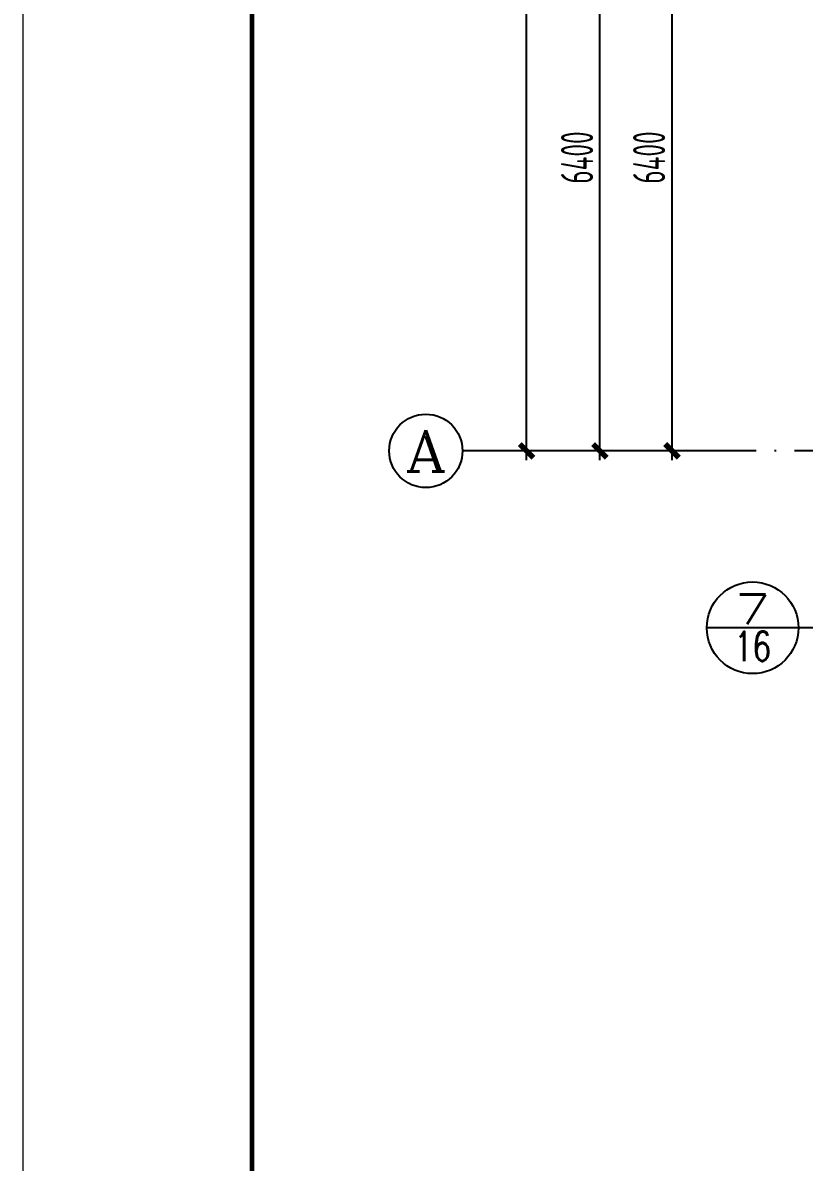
# Model space of a CAD drawing. Extents: x -472319 to -112444, y -516749 to -5704.
# Drawn here: x -311995 to -303470, y -254994 to -242565 of the extents above; entities that cross this region are included whole.
import ezdxf
from ezdxf.enums import TextEntityAlignment as Align

# ---------------------------------------------------------------- set-up
doc = ezdxf.new("R2010")
doc.units = 0
doc.header["$LTSCALE"] = 100
doc.header["$MEASUREMENT"] = 0
doc.linetypes.add('CENTER', pattern=[2, 1.25, -0.25, 0.25, -0.25])
doc.linetypes.add('DOTE', pattern=[2.42, 2, -0.2, 0.02, -0.2])
for name, color, linetype in [('AXIS', 3, 'Continuous'), ('AXIS_TEXT', 7, 'Continuous'), ('DIM_IDEN', 3, 'Continuous'), ('DOTE', 1, 'CENTER'), ('FRAME', 3, 'Continuous'), ('PUB_TEXT', 7, 'Continuous'), ('填充', 8, 'Continuous'), ('第三道尺寸线', 4, 'Continuous')]:
    doc.layers.add(name, color=color, linetype=linetype)
doc.styles.add('_HZTXT', font='txt.shx', dxfattribs={"width": 0.35, "bigfont": 'hztxt.shx'})
doc.styles.add('_TCH_AXIS', font='COMPLEX', dxfattribs={"bigfont": 'GBCBIG'})
doc.styles.add('COMPLEX', font='COMPLEX')
doc.styles.add('HZ', font='tssdeng.shx', dxfattribs={"width": 0.6, "height": 350, "bigfont": 'a.shx'})
doc.dimstyles.new('DIMN', dxfattribs={"dimtxt": 350, "dimasz": 150, "dimexe": 100, "dimexo": 100, "dimgap": 75, "dimtad": 1, "dimdec": 0, "dimzin": 0, "dimdsep": 46, "dimtxsty": 'HZ', "dimblk": 'ARCHTICK', "dimcen": 0.09, "dimdle": 100, "dimclrd": 3, "dimclre": 3, "dimclrt": 7, "dimazin": 2, "dimtfac": 1, "dimtdec": 0, "dimtmove": 2, "dimatfit": 3, "dimldrblk": 'ARCHTICK', "dimfxl": 1, "dimtolj": 1, "dimtzin": 0, "dimarcsym": 0})

# ---------------------------------------------------------------- blocks, each defined once
blk = doc.blocks.new('_ArchTick')
at = {"color": 0, "linetype": 'ByBlock', "const_width": 0.4}
blk.add_lwpolyline([(-0.5, -0.5), (0.5, 0.5)], dxfattribs=at)
blk = doc.blocks.new('*D1051')
at = {"layer": 'AXIS', "color": 3, "lineweight": -2, "transparency": 16777216}
for p, q in [((-305698, -247335), (-305698, -240735)), ((-304468, -240835), (-305798, -240835)), ((-304468, -247235), (-305798, -247235))]:
    blk.add_line(p, q, dxfattribs=at)
at = {"layer": 'Defpoints', "color": 0, "transparency": 16777216}
for p in [(-305698, -240835), (-304368, -240835), (-304368, -247235)]:
    blk.add_point(p, dxfattribs=at)
at = {"layer": 'AXIS', "color": 3, "lineweight": -2, "transparency": 16777216, "xscale": 150, "yscale": 150, "zscale": 150}
for p, rotation in [((-305698, -240835), 90), ((-305698, -247235), 270)]:
    blk.add_blockref('_ArchTick', p, dxfattribs=dict(at, rotation=rotation))
at = {"layer": 'AXIS', "color": 7, "transparency": 16777216, "insert": (-305948, -244035), "char_height": 350, "attachment_point": 5, "rotation": 90, "style": 'HZ'}
blk.add_mtext('\\A1;6400', dxfattribs=at)
blk = doc.blocks.new('*D1054')
at = {"layer": 'AXIS', "color": 3, "lineweight": -2, "transparency": 16777216}
for p, q in [((-306498, -247335), (-306498, -232335)), ((-304468, -232435), (-306598, -232435)), ((-304468, -247235), (-306598, -247235))]:
    blk.add_line(p, q, dxfattribs=at)
at = {"layer": 'Defpoints', "color": 0, "transparency": 16777216}
for p in [(-306498, -232435), (-304368, -232435), (-304368, -247235)]:
    blk.add_point(p, dxfattribs=at)
at = {"layer": 'AXIS', "color": 3, "lineweight": -2, "transparency": 16777216, "xscale": 150, "yscale": 150, "zscale": 150}
for p, rotation in [((-306498, -232435), 90), ((-306498, -247235), 270)]:
    blk.add_blockref('_ArchTick', p, dxfattribs=dict(at, rotation=rotation))
at = {"layer": 'AXIS', "color": 7, "transparency": 16777216, "insert": (-306748, -239835), "char_height": 350, "attachment_point": 5, "rotation": 90, "style": 'HZ'}
blk.add_mtext('\\A1;14800', dxfattribs=at)
blk = doc.blocks.new('_AXISO')
blk.add_circle((0, 0), 0.5)
at = {"layer": 'AXIS_TEXT', "style": 'COMPLEX', "width": 1.041667}
blk.add_attdef('A', text='', height=0.56, dxfattribs=at).set_placement((-0.25, -0.28), (0.25, -0.28), align=Align.FIT)
blk = doc.blocks.new('A$C20674F94')
at = {"layer": 'FRAME', "lineweight": 18}
blk.add_line((0, 59400), (0, 0), dxfattribs=at)
at = {"layer": 'FRAME'}
blk.add_line((2500, 58400), (2500, 1000), dxfattribs=at)
at = {"layer": 'FRAME', "const_width": 50}
blk.add_lwpolyline([(2500, 58400), (83100, 58400), (83100, 1000), (2500, 1000), (2500, 58400)], dxfattribs=at)
blk = doc.blocks.new('*D1372')
at = {"layer": 'Defpoints', "color": 0, "transparency": 16777216}
for p in [(-304912, -240835), (-304254, -240835), (-304254, -247235)]:
    blk.add_point(p, dxfattribs=at)
at = {"layer": '第三道尺寸线', "color": 3, "lineweight": -2, "transparency": 16777216}
for p, q in [((-304912, -247335), (-304912, -240735)), ((-304354, -240835), (-305012, -240835)), ((-304354, -247235), (-305012, -247235))]:
    blk.add_line(p, q, dxfattribs=at)
at = {"layer": '第三道尺寸线', "color": 3, "lineweight": -2, "transparency": 16777216, "xscale": 150, "yscale": 150, "zscale": 150}
for p, rotation in [((-304912, -240835), 90), ((-304912, -247235), 270)]:
    blk.add_blockref('_ArchTick', p, dxfattribs=dict(at, rotation=rotation))
at = {"layer": '第三道尺寸线', "color": 7, "transparency": 16777216, "insert": (-305162, -244035), "char_height": 350, "attachment_point": 5, "rotation": 90, "style": 'HZ'}
blk.add_mtext('\\A1;6400', dxfattribs=at)

msp = doc.modelspace()

# ---------------------------------------------------------------- linework, layer by layer
at = {"layer": 'AXIS'}
msp.add_line((-304367.647, -247234.89), (-307197.647, -247234.89), dxfattribs=at)
at = {"layer": 'DIM_IDEN'}
for p, q in [((-303532.875, -249164.89), (-304532.875, -249164.89)), ((-300766.5, -249164.89), (-303532.875, -249164.89))]:
    msp.add_line(p, q, dxfattribs=at)
msp.add_circle((-304032.875, -249164.89), 500, dxfattribs=at)
at = {"layer": 'DOTE', "linetype": 'DOTE', "ltscale": 10}
msp.add_line((-241075.018, -247234.89), (-304367.647, -247234.89), dxfattribs=at)

# ---------------------------------------------------------------- block references
at = {"layer": 'AXIS'}
ref = msp.add_blockref('_AXISO', (-307597.647, -247234.89), dxfattribs=dict(at, xscale=800, yscale=800, zscale=800))
ref.add_attrib('A', 'A', dxfattribs={"layer": 'AXIS_TEXT', "height": 452.548, "style": '_TCH_AXIS', "width": 1.166667}).set_placement((-307823.922, -247461.165), (-307371.373, -247461.165), align=Align.FIT)
at = {"layer": '填充'}
msp.add_blockref('A$C20674F94', (-311995, -275010.5), dxfattribs=at)

# ---------------------------------------------------------------- texts
at = {"layer": 'PUB_TEXT', "style": '_HZTXT'}
for s, height, width, p, p2 in [('7', 321.994, 1.875, (-304234.121, -249124.641), (-303831.629, -249124.641)), ('16', 321.9938, 0.905172, (-304234.121, -249527.133), (-303831.629, -249527.133))]:
    msp.add_text(s, height=height, dxfattribs=dict(at, width=width)).set_placement(p, p2, align=Align.FIT)

# ---------------------------------------------------------------- dimensions: what is measured, and where the dimension line sits
at = {"layer": 'AXIS'}
for p2, distance, picture, middle in [((-304367.647, -232434.89), 2130, '*D1054', (-306747.647, -239834.89)), ((-304367.647, -240834.89), 1330, '*D1051', (-305947.647, -244034.89))]:
    dim = msp.add_aligned_dim(p1=(-304367.647, -247234.89), p2=p2, distance=distance, dimstyle='DIMN', dxfattribs=at)
    dim.commit()
    dim.dimension.update_dxf_attribs({"geometry": picture, "text_midpoint": middle})
at = {"layer": '第三道尺寸线'}
dim = msp.add_aligned_dim(p1=(-304254.328, -247234.89), p2=(-304254.328, -240834.891), distance=657.236, dimstyle='DIMN', dxfattribs=at)
dim.commit()
dim.dimension.update_dxf_attribs({"geometry": '*D1372', "text_midpoint": (-305161.563, -244034.891)})

doc.saveas('drawing.dxf')
